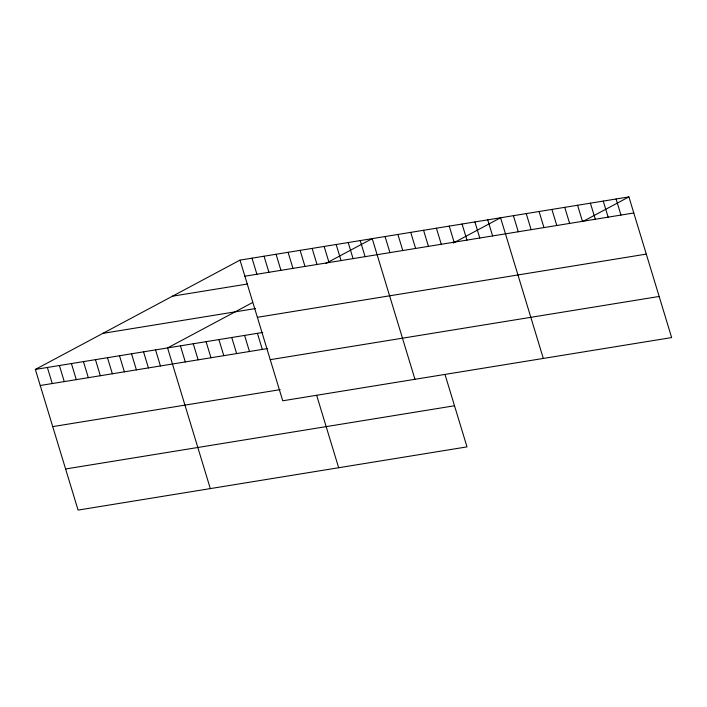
<?xml version="1.0" encoding="UTF-8"?>
<svg xmlns="http://www.w3.org/2000/svg" width="707" height="707" viewBox="0 0 707 707"><rect width="100%" height="100%" fill="white"/><g stroke="black" fill="none" stroke-linecap="round" stroke-linejoin="round"><path stroke-width="1.06" d="M445.012 374.498L467 446.877L78.088 510.092L35.35 369.425L240 260.123L628.912 196.908L671.65 337.575L282.738 400.789L240 260.123M252.514 302.569L167.577 347.932L210.315 488.599M325.918 263.366L372.227 238.63L414.965 379.297M453.293 243.022L500.574 217.765L543.312 358.431M582.603 221.645L628.912 196.908M244.887 276.198L633.799 212.984M172.464 296.189L247.591 283.984M102.886 333.359L255.439 308.561M257.375 317.31L646.286 254.105M35.35 369.425L262.765 332.458M40.237 385.501L267.653 348.542M270.242 359.677L659.163 296.463M52.725 426.621L280.14 389.654M65.592 468.98L454.513 405.765M616.08 198.994L620.967 215.069M603.248 201.08L608.126 217.155M590.407 203.165L595.294 219.25M577.575 205.251L582.462 221.335M564.743 207.337L569.63 223.421M551.911 209.422L556.789 225.506M539.07 211.508L543.957 227.592M526.238 213.594L531.125 229.678M513.406 215.679L518.293 231.763M487.733 219.859L492.62 235.935M474.901 221.945L479.788 238.02M462.069 224.031L466.956 240.106M449.237 226.116L454.124 242.192M436.405 228.202L441.283 244.277M423.564 230.288L428.451 246.363M410.732 232.373L415.619 248.449M397.9 234.459L402.787 250.534M385.068 236.545L389.946 252.62M360.208 240.583L365.095 256.659M348.189 242.536L353.076 258.612M336.17 244.489L341.048 260.574M324.142 246.443L329.029 262.527M312.123 248.396L317.01 264.48M300.104 250.349L304.991 266.433M288.085 252.311L292.972 268.386M276.066 254.264L280.944 270.339M316.665 395.363L338.662 467.742M264.038 256.217L268.925 272.292M252.019 258.17L256.906 274.245M257.419 333.333L262.306 349.408M244.587 335.418L249.474 351.494M231.755 337.504L236.633 353.58M218.914 339.59L223.801 355.665M206.082 341.675L210.969 357.751M193.25 343.761L198.137 359.836M180.418 345.847L185.296 361.922M155.558 349.885L160.445 365.97M143.539 351.839L148.426 367.923M131.52 353.792L136.407 369.876M119.501 355.745L124.379 371.829M107.473 357.707L112.36 373.782M95.454 359.66L100.341 375.735M83.435 361.613L88.322 377.688M71.416 363.566L76.294 379.641M59.388 365.519L64.275 381.594M47.369 367.472L52.256 383.548"/></g></svg>
